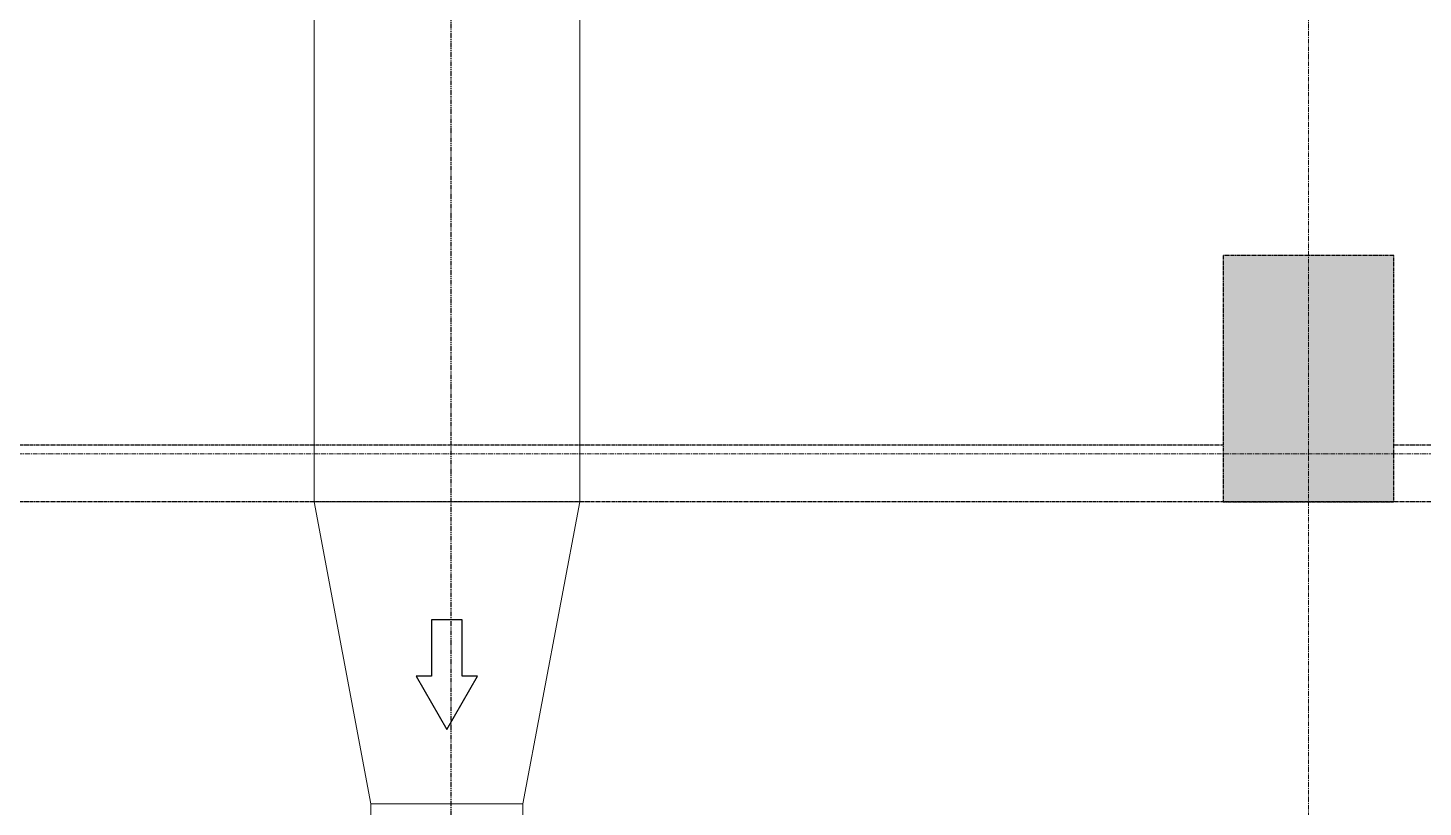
# Model space of a CAD drawing. Header units: inches. Extents: x 0 to 235202, y 0 to 361577.
# Drawn here: x 174126 to 177803, y 132511 to 134565 of the extents above; entities that cross this region are included whole.
import ezdxf
from ezdxf.enums import TextEntityAlignment as Align

# ---------------------------------------------------------------- set-up
doc = ezdxf.new("R2010")
doc.units = ezdxf.units.IN
doc.header["$MEASUREMENT"] = 0
for name, pattern in [('CENTER', [2, 1.25, -0.25, 0.25, -0.25]), ('HIDDEN', [0.375, 0.25, -0.125]), ('PHANTOM2', [1.25, 0.625, -0.125, 0.125, -0.125, 0.125, -0.125])]:
    doc.linetypes.add(name, pattern=pattern)
doc.layers.add('.5', color=8, linetype='Continuous', lineweight=0)
doc.layers.add('DIM', color=251, linetype='Continuous', lineweight=0)
for name, color, linetype in [('GRID_TXT45', 4, 'Continuous'), ('M-X-BKGD', 8, 'Continuous'), ('WINDOW ELEV', 3, 'Continuous')]:
    doc.layers.add(name, color=color, linetype=linetype)
doc.styles.add('SIMPLEX', font='simplex.shx')

# ---------------------------------------------------------------- blocks, each defined once
blk = doc.blocks.new('FLOOR PLAN REV 2')
at = {"layer": 'DIM', "linetype": 'HIDDEN', "lineweight": 25, "ltscale": 10}
blk.add_hatch(color=8, dxfattribs=at).paths.add_polyline_path([(103251.8, 233142.2), (102801.8, 233142.2), (102801.8, 233792.2), (103251.8, 233792.2)])
at = {"layer": '.5', "color": 8, "linetype": 'CENTER', "ltscale": 10}
for p, q in [((103026.8, 216570.9), (103026.8, 247816.4)), ((118917.3, 233268.9), (54403.1, 233268.9))]:
    blk.add_line(p, q, dxfattribs=at)
at = {"color": 8, "linetype": 'PHANTOM2', "ltscale": 20}
blk.add_line((100766.6, 246053.3), (100766.6, 222708.1), dxfattribs=at)
at = {"layer": 'DIM', "color": 8, "linetype": 'HIDDEN', "lineweight": 25, "ltscale": 10}
for p, q in [((103251.8, 233792.2), (102801.8, 233792.2)), ((102801.8, 233792.2), (102801.8, 233142.2)), ((103251.8, 233142.2), (103251.8, 233792.2)), ((102801.8, 233292.2), (98751.8, 233292.2)), ((107301.8, 233292.2), (103251.8, 233292.2)), ((111801.8, 233142.2), (75801.8, 233142.2)), ((102801.8, 233142.2), (103251.8, 233142.2))]:
    blk.add_line(p, q, dxfattribs=at)
at = {"layer": 'GRID_TXT45', "color": 8, "style": 'SIMPLEX'}
for p in [(53803.1, 233267.6), (53803.1, 227018.5), (53803.1, 220768)]:
    blk.add_attdef('GRD_TXT', text='', height=450, rotation=180, dxfattribs=at).set_placement(p, align=Align.MIDDLE_CENTER)
blk = doc.blocks.new('PLAN REV 1')
at = {"color": 8}
for p, q in [((216651, 210079.5), (216570, 210079.5)), ((216570, 210079.5), (216570, 209931)), ((216651, 209931), (216651, 210079.5)), ((216570, 209931), (216529.5, 209931)), ((216529.5, 209931), (216610.5, 209790.4)), ((216610.5, 209790.4), (216691.5, 209931)), ((216691.5, 209931), (216651, 209931))]:
    blk.add_line(p, q, dxfattribs=at)
at = {"layer": 'DIM', "color": 8, "linetype": 'Continuous', "ltscale": 10}
for p, q in [((216260.5, 212054.5), (216260.5, 210390.3)), ((216960.5, 212054.5), (216960.5, 210390.3)), ((216260.5, 210390.3), (216960.5, 210390.3)), ((216260.5, 210390.3), (216410.5, 209594.1)), ((216960.5, 210390.3), (216810.5, 209594.1)), ((216410.5, 209494.1), (216410.5, 209594.1)), ((216410.5, 209594.1), (216810.5, 209594.1)), ((216810.5, 209594.1), (216810.5, 209494.1))]:
    blk.add_line(p, q, dxfattribs=at)
at = {"layer": 'WINDOW ELEV', "color": 1}
blk.add_blockref('FLOOR PLAN REV 2', (115854.5, -22751.9), dxfattribs=at)

msp = doc.modelspace()

# ---------------------------------------------------------------- block references
at = {"layer": 'M-X-BKGD', "color": 8}
msp.add_blockref('PLAN REV 1', (-41380, -77074.9), dxfattribs=at)

doc.saveas('drawing.dxf')
